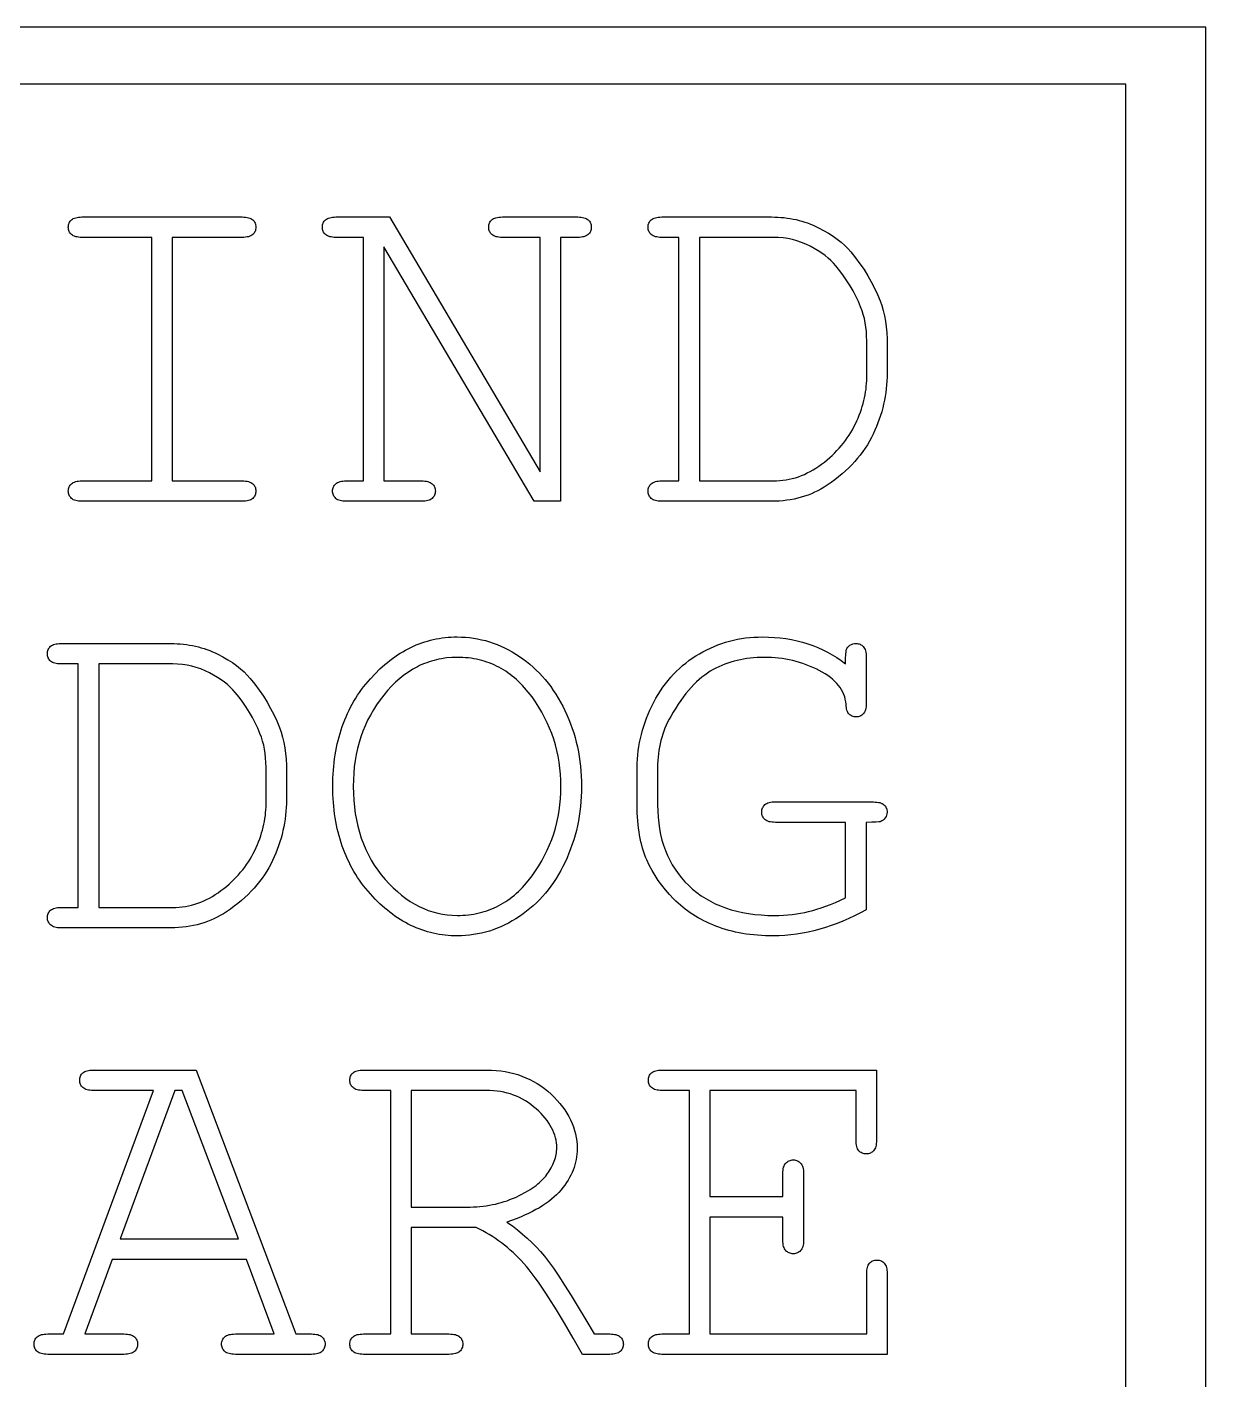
# Model space of a CAD drawing. Header units: millimetres. Extents: x -7 to 7, y -5 to 5.
# Drawn here: x 2.39 to 7, y -0.29 to 5 of the extents above; entities that cross this region are included whole.
import ezdxf

# ---------------------------------------------------------------- set-up
doc = ezdxf.new("R2010")
doc.units = ezdxf.units.MM
doc.header["$MEASUREMENT"] = 0

msp = doc.modelspace()

# ---------------------------------------------------------------- linework, layer by layer
at = {"flags": 128}
for points in [[(-7, -5), (7, -5), (7, 5), (-7, 5), (-7, -5)], [(-6.686445, -4.776032), (6.686445, -4.776032), (6.686445, 4.776032), (-6.686445, 4.776032), (-6.686445, -4.776032)], [(2.954775, 4.177348), (2.954775, 3.224904), (3.228532, 3.224904), (3.235408, 3.224734), (3.24178, 3.224221), (3.247647, 3.223367), (3.253008, 3.222172), (3.257865, 3.220634), (3.262217, 3.218756), (3.266063, 3.216535), (3.269405, 3.213973), (3.272301, 3.211129), (3.274811, 3.208062), (3.276935, 3.204772), (3.278673, 3.20126), (3.280024, 3.197524), (3.28099, 3.193566), (3.281569, 3.189385), (3.281762, 3.184982), (3.281569, 3.180793), (3.28099, 3.176783), (3.280024, 3.172951), (3.278673, 3.169298), (3.276935, 3.165822), (3.274811, 3.162525), (3.272301, 3.159406), (3.269405, 3.156465), (3.266063, 3.153792), (3.262217, 3.151475), (3.257865, 3.149514), (3.253008, 3.14791), (3.247647, 3.146663), (3.24178, 3.145772), (3.235408, 3.145237), (3.228532, 3.145059), (2.601173, 3.145059), (2.594297, 3.145237), (2.587925, 3.145772), (2.582059, 3.146663), (2.576697, 3.14791), (2.57184, 3.149514), (2.567489, 3.151475), (2.563642, 3.153792), (2.5603, 3.156465), (2.557404, 3.159406), (2.554894, 3.162525), (2.55277, 3.165822), (2.551032, 3.169298), (2.549681, 3.172951), (2.548715, 3.176783), (2.548136, 3.180793), (2.547943, 3.184982), (2.548136, 3.189385), (2.548715, 3.193566), (2.549681, 3.197524), (2.551032, 3.20126), (2.55277, 3.204772), (2.554894, 3.208062), (2.557404, 3.211129), (2.5603, 3.213973), (2.563642, 3.216535), (2.567489, 3.218756), (2.57184, 3.220634), (2.576697, 3.222172), (2.582059, 3.223367), (2.587925, 3.224221), (2.594297, 3.224734), (2.601173, 3.224904), (2.87493, 3.224904), (2.87493, 4.177348), (2.601173, 4.177348), (2.594297, 4.177519), (2.587925, 4.178032), (2.582059, 4.178886), (2.576697, 4.180081), (2.57184, 4.181618), (2.567489, 4.183497), (2.563642, 4.185718), (2.5603, 4.18828), (2.557404, 4.191124), (2.554894, 4.194191), (2.55277, 4.197481), (2.551032, 4.200993), (2.549681, 4.204729), (2.548715, 4.208687), (2.548136, 4.212868), (2.547943, 4.217271), (2.548136, 4.221675), (2.548715, 4.225856), (2.549681, 4.229814), (2.551032, 4.233549), (2.55277, 4.237062), (2.554894, 4.240352), (2.557404, 4.243419), (2.5603, 4.246263), (2.563642, 4.248825), (2.567489, 4.251045), (2.57184, 4.252924), (2.576697, 4.254461), (2.582059, 4.255657), (2.587925, 4.256511), (2.594297, 4.257023), (2.601173, 4.257194), (3.228532, 4.257194), (3.235408, 4.257023), (3.24178, 4.256511), (3.247647, 4.255657), (3.253008, 4.254461), (3.257865, 4.252924), (3.262217, 4.251045), (3.266063, 4.248825), (3.269405, 4.246263), (3.272301, 4.243419), (3.274811, 4.240352), (3.276935, 4.237062), (3.278673, 4.233549), (3.280024, 4.229814), (3.28099, 4.225856), (3.281569, 4.221675), (3.281762, 4.217271), (3.281569, 4.212868), (3.28099, 4.208687), (3.280024, 4.204729), (3.278673, 4.200993), (3.276935, 4.197481), (3.274811, 4.194191), (3.272301, 4.191124), (3.269405, 4.18828), (3.266063, 4.185718), (3.262217, 4.183497), (3.257865, 4.181618), (3.253008, 4.180081), (3.247647, 4.178886), (3.24178, 4.178032), (3.235408, 4.177519), (3.228532, 4.177348), (2.954775, 4.177348)], [(4.473743, 3.145059), (4.371084, 3.145059), (3.782698, 4.140277), (3.782698, 3.224904), (3.930033, 3.224904), (3.937132, 3.224734), (3.943697, 3.224221), (3.949727, 3.223367), (3.955222, 3.222172), (3.960183, 3.220634), (3.964609, 3.218756), (3.9685, 3.216535), (3.971856, 3.213973), (3.974753, 3.211129), (3.977263, 3.208062), (3.979386, 3.204772), (3.981124, 3.20126), (3.982476, 3.197524), (3.983441, 3.193566), (3.98402, 3.189385), (3.984213, 3.184982), (3.98402, 3.180793), (3.983441, 3.176783), (3.982476, 3.172951), (3.981124, 3.169298), (3.979386, 3.165822), (3.977263, 3.162525), (3.974753, 3.159406), (3.971856, 3.156465), (3.9685, 3.153792), (3.964609, 3.151475), (3.960183, 3.149514), (3.955222, 3.14791), (3.949727, 3.146663), (3.943697, 3.145772), (3.937132, 3.145237), (3.930033, 3.145059), (3.636315, 3.145059), (3.629215, 3.145237), (3.622651, 3.145772), (3.616621, 3.146663), (3.611125, 3.14791), (3.606165, 3.149514), (3.601739, 3.151475), (3.597847, 3.153792), (3.594491, 3.156465), (3.591595, 3.159406), (3.589085, 3.162525), (3.586961, 3.165822), (3.585223, 3.169298), (3.583871, 3.172951), (3.582906, 3.176783), (3.582327, 3.180793), (3.582134, 3.184982), (3.582327, 3.189385), (3.582906, 3.193566), (3.583871, 3.197524), (3.585223, 3.20126), (3.586961, 3.204772), (3.589085, 3.208062), (3.591595, 3.211129), (3.594491, 3.213973), (3.597847, 3.216535), (3.601739, 3.218756), (3.606165, 3.220634), (3.611125, 3.222172), (3.616621, 3.223367), (3.622651, 3.224221), (3.629215, 3.224734), (3.636315, 3.224904), (3.702853, 3.224904), (3.702853, 4.177348), (3.595441, 4.177348), (3.588565, 4.177519), (3.582193, 4.178032), (3.576327, 4.178886), (3.570965, 4.180081), (3.566108, 4.181618), (3.561757, 4.183497), (3.55791, 4.185718), (3.554568, 4.18828), (3.551672, 4.191124), (3.549162, 4.194191), (3.547038, 4.197481), (3.5453, 4.200993), (3.543949, 4.204729), (3.542983, 4.208687), (3.542404, 4.212868), (3.542211, 4.217271), (3.542404, 4.221675), (3.542983, 4.225856), (3.543949, 4.229814), (3.5453, 4.233549), (3.547038, 4.237062), (3.549162, 4.240352), (3.551672, 4.243419), (3.554568, 4.246263), (3.55791, 4.248825), (3.561757, 4.251045), (3.566108, 4.252924), (3.570965, 4.254461), (3.576327, 4.255657), (3.582193, 4.256511), (3.588565, 4.257023), (3.595441, 4.257194), (3.804561, 4.257194), (4.393897, 3.260074), (4.393897, 4.177348), (4.246563, 4.177348), (4.239687, 4.177519), (4.233315, 4.178032), (4.227449, 4.178886), (4.222087, 4.180081), (4.21723, 4.181618), (4.212878, 4.183497), (4.209032, 4.185718), (4.20569, 4.18828), (4.202794, 4.191124), (4.200284, 4.194191), (4.19816, 4.197481), (4.196422, 4.200993), (4.195071, 4.204729), (4.194105, 4.208687), (4.193526, 4.212868), (4.193333, 4.217271), (4.193519, 4.221675), (4.194076, 4.225856), (4.195004, 4.229814), (4.196303, 4.233549), (4.197974, 4.237062), (4.200016, 4.240352), (4.20243, 4.243419), (4.205215, 4.246263), (4.20846, 4.248825), (4.212255, 4.251045), (4.216599, 4.252924), (4.221493, 4.254461), (4.226936, 4.255657), (4.232929, 4.256511), (4.239471, 4.257023), (4.246563, 4.257194), (4.541232, 4.257194), (4.548108, 4.257023), (4.55448, 4.256511), (4.560346, 4.255657), (4.565708, 4.254461), (4.570565, 4.252924), (4.574917, 4.251045), (4.578763, 4.248825), (4.582105, 4.246263), (4.585001, 4.243419), (4.587511, 4.240352), (4.589635, 4.237062), (4.591373, 4.233549), (4.592724, 4.229814), (4.59369, 4.225856), (4.594269, 4.221675), (4.594462, 4.217271), (4.594269, 4.212868), (4.59369, 4.208687), (4.592724, 4.204729), (4.591373, 4.200993), (4.589635, 4.197481), (4.587511, 4.194191), (4.585001, 4.191124), (4.582105, 4.18828), (4.578763, 4.185718), (4.574917, 4.183497), (4.570565, 4.181618), (4.565708, 4.180081), (4.560346, 4.178886), (4.55448, 4.178032), (4.548108, 4.177519), (4.541232, 4.177348), (4.473743, 4.177348), (4.473743, 3.145059)], [(4.937608, 3.224904), (4.937608, 4.177348), (4.87012, 4.177348), (4.863243, 4.177519), (4.856871, 4.178032), (4.851005, 4.178886), (4.845643, 4.180081), (4.840786, 4.181618), (4.836435, 4.183497), (4.832588, 4.185718), (4.829246, 4.18828), (4.82635, 4.191124), (4.82384, 4.194191), (4.821716, 4.197481), (4.819978, 4.200993), (4.818627, 4.204729), (4.817661, 4.208687), (4.817082, 4.212868), (4.816889, 4.217271), (4.817082, 4.221675), (4.817661, 4.225856), (4.818627, 4.229814), (4.819978, 4.233549), (4.821716, 4.237062), (4.82384, 4.240352), (4.82635, 4.243419), (4.829246, 4.246263), (4.832588, 4.248825), (4.836435, 4.251045), (4.840786, 4.252924), (4.845643, 4.254461), (4.851005, 4.255657), (4.856871, 4.256511), (4.863243, 4.257023), (4.87012, 4.257194), (5.299765, 4.257194), (5.312291, 4.257031), (5.32468, 4.256541), (5.336931, 4.255724), (5.349045, 4.25458), (5.361021, 4.25311), (5.37286, 4.251313), (5.384562, 4.249189), (5.396126, 4.246738), (5.407553, 4.243961), (5.418843, 4.240857), (5.429995, 4.237426), (5.44101, 4.233668), (5.451887, 4.229584), (5.462627, 4.225173), (5.47323, 4.220435), (5.483695, 4.21537), (5.503872, 4.204736), (5.522816, 4.193745), (5.540527, 4.182398), (5.557006, 4.170695), (5.572251, 4.158635), (5.586265, 4.146218), (5.599045, 4.133445), (5.610593, 4.120316), (5.628801, 4.097577), (5.645881, 4.074512), (5.661833, 4.051119), (5.676655, 4.0274), (5.690349, 4.003355), (5.702914, 3.978982), (5.71435, 3.954283), (5.724658, 3.929257), (5.731118, 3.910543), (5.736718, 3.890997), (5.741456, 3.87062), (5.745332, 3.849411), (5.748347, 3.82737), (5.750501, 3.804498), (5.751793, 3.780794), (5.752223, 3.756258), (5.752223, 3.645995), (5.752012, 3.630697), (5.751377, 3.615459), (5.750319, 3.60028), (5.748837, 3.58516), (5.746932, 3.5701), (5.744604, 3.555099), (5.741853, 3.540158), (5.738678, 3.525276), (5.73508, 3.510453), (5.731059, 3.49569), (5.726614, 3.480987), (5.721747, 3.466342), (5.716456, 3.451757), (5.710741, 3.437232), (5.704603, 3.422766), (5.698042, 3.408359), (5.690988, 3.394097), (5.683368, 3.380066), (5.675185, 3.366264), (5.666437, 3.352693), (5.657125, 3.339352), (5.647248, 3.326241), (5.636807, 3.313361), (5.625801, 3.30071), (5.614231, 3.28829), (5.602097, 3.2761), (5.589398, 3.26414), (5.576135, 3.252411), (5.562308, 3.240911), (5.547916, 3.229642), (5.53296, 3.218603), (5.517439, 3.207795), (5.505561, 3.200198), (5.493453, 3.193091), (5.481114, 3.186474), (5.468546, 3.180348), (5.455747, 3.174711), (5.442718, 3.169565), (5.429458, 3.164909), (5.415969, 3.160743), (5.402249, 3.157067), (5.388299, 3.153881), (5.374119, 3.151185), (5.359709, 3.14898), (5.345068, 3.147264), (5.330197, 3.146039), (5.315096, 3.145304), (5.299765, 3.145059), (4.87012, 3.145059), (4.863243, 3.145237), (4.856871, 3.145772), (4.851005, 3.146663), (4.845643, 3.14791), (4.840786, 3.149514), (4.836435, 3.151475), (4.832588, 3.153792), (4.829246, 3.156465), (4.82635, 3.159406), (4.82384, 3.162525), (4.821716, 3.165822), (4.819978, 3.169298), (4.818627, 3.172951), (4.817661, 3.176783), (4.817082, 3.180793), (4.816889, 3.184982), (4.817082, 3.189385), (4.817661, 3.193566), (4.818627, 3.197524), (4.819978, 3.20126), (4.821716, 3.204772), (4.82384, 3.208062), (4.82635, 3.211129), (4.829246, 3.213973), (4.832588, 3.216535), (4.836435, 3.218756), (4.840786, 3.220634), (4.845643, 3.222172), (4.851005, 3.223367), (4.856871, 3.224221), (4.863243, 3.224734), (4.87012, 3.224904), (4.937608, 3.224904)], [(5.017454, 3.224904), (5.307369, 3.224904), (5.319914, 3.225161), (5.332358, 3.225929), (5.344702, 3.22721), (5.356946, 3.229004), (5.36909, 3.231309), (5.381133, 3.234128), (5.393076, 3.237458), (5.404919, 3.241301), (5.416661, 3.245657), (5.428304, 3.250524), (5.439846, 3.255905), (5.451287, 3.261797), (5.462629, 3.268202), (5.47387, 3.27512), (5.485011, 3.28255), (5.496052, 3.290492), (5.506872, 3.298792), (5.51735, 3.307297), (5.527487, 3.316006), (5.537282, 3.324919), (5.546735, 3.334037), (5.555847, 3.343358), (5.564617, 3.352884), (5.573046, 3.362614), (5.581133, 3.372549), (5.588879, 3.382687), (5.596282, 3.39303), (5.603345, 3.403577), (5.610065, 3.414328), (5.616444, 3.425283), (5.622482, 3.436443), (5.628178, 3.447807), (5.63353, 3.459263), (5.638537, 3.470701), (5.643199, 3.482121), (5.647515, 3.493522), (5.651486, 3.504904), (5.655112, 3.516268), (5.658393, 3.527613), (5.661328, 3.53894), (5.663918, 3.550248), (5.666162, 3.561538), (5.668061, 3.572809), (5.669615, 3.584061), (5.670824, 3.595295), (5.671687, 3.60651), (5.672205, 3.617707), (5.672378, 3.628885), (5.672378, 3.773368), (5.672007, 3.791651), (5.670893, 3.809429), (5.669036, 3.826702), (5.666437, 3.84347), (5.663095, 3.859733), (5.659011, 3.875492), (5.654184, 3.890745), (5.648614, 3.905493), (5.639614, 3.926509), (5.629722, 3.947258), (5.618939, 3.967739), (5.607266, 3.987953), (5.594701, 4.007899), (5.581245, 4.027578), (5.566897, 4.04699), (5.551659, 4.066135), (5.542599, 4.076479), (5.532529, 4.086601), (5.521449, 4.0965), (5.50936, 4.106177), (5.49626, 4.11563), (5.48215, 4.124861), (5.467031, 4.133869), (5.450901, 4.142654), (5.434103, 4.150785), (5.416979, 4.157833), (5.399527, 4.163796), (5.381749, 4.168675), (5.363644, 4.172469), (5.345213, 4.17518), (5.326454, 4.176806), (5.307369, 4.177348), (5.017454, 4.177348), (5.017454, 3.224904)], [(4.55644, 2.030072), (4.556188, 2.010201), (4.55543, 1.990513), (4.554168, 1.971006), (4.552401, 1.951682), (4.550128, 1.932539), (4.547351, 1.913578), (4.544068, 1.894799), (4.540281, 1.876203), (4.535989, 1.857788), (4.531192, 1.839555), (4.525889, 1.821504), (4.520082, 1.803635), (4.51377, 1.785947), (4.506953, 1.768442), (4.499631, 1.751119), (4.491803, 1.733978), (4.483533, 1.717163), (4.474879, 1.70082), (4.465844, 1.684949), (4.456425, 1.669549), (4.446625, 1.65462), (4.436442, 1.640164), (4.425876, 1.626178), (4.414928, 1.612665), (4.403598, 1.599622), (4.391885, 1.587052), (4.37979, 1.574953), (4.367312, 1.563325), (4.354452, 1.55217), (4.341209, 1.541485), (4.327584, 1.531272), (4.313577, 1.521531), (4.299313, 1.512323), (4.284919, 1.503709), (4.270396, 1.495688), (4.255742, 1.488262), (4.240958, 1.48143), (4.226045, 1.475192), (4.211002, 1.469548), (4.195828, 1.464499), (4.180525, 1.460043), (4.165091, 1.456181), (4.149528, 1.452914), (4.133835, 1.450241), (4.118012, 1.448161), (4.102059, 1.446676), (4.085975, 1.445785), (4.069762, 1.445488), (4.057747, 1.445648), (4.045822, 1.446128), (4.033987, 1.446929), (4.022243, 1.44805), (4.010588, 1.449491), (3.999023, 1.451252), (3.987548, 1.453334), (3.976164, 1.455736), (3.964869, 1.458458), (3.953664, 1.4615), (3.94255, 1.464863), (3.931525, 1.468546), (3.920591, 1.472549), (3.909746, 1.476872), (3.898992, 1.481516), (3.888327, 1.48648), (3.877753, 1.491764), (3.867269, 1.497369), (3.856875, 1.503293), (3.84657, 1.509538), (3.836356, 1.516103), (3.826232, 1.522989), (3.816198, 1.530194), (3.806254, 1.53772), (3.7964, 1.545566), (3.786636, 1.553733), (3.767378, 1.571026), (3.748481, 1.589601), (3.729943, 1.609457), (3.720908, 1.619795), (3.71216, 1.630315), (3.703698, 1.641015), (3.695523, 1.651897), (3.687635, 1.662959), (3.680034, 1.674203), (3.67272, 1.685628), (3.665692, 1.697233), (3.658952, 1.70902), (3.652498, 1.720988), (3.646331, 1.733136), (3.640451, 1.745466), (3.634858, 1.757977), (3.629551, 1.770668), (3.624532, 1.783541), (3.619799, 1.796595), (3.615353, 1.809829), (3.611194, 1.823245), (3.607322, 1.836842), (3.603736, 1.85062), (3.600438, 1.864578), (3.597426, 1.878718), (3.594701, 1.893039), (3.592263, 1.907541), (3.590112, 1.922224), (3.588247, 1.937088), (3.58667, 1.952132), (3.585379, 1.967358), (3.583658, 1.998353), (3.583084, 2.030072), (3.583658, 2.061904), (3.585379, 2.093001), (3.58667, 2.108273), (3.588247, 2.123362), (3.590112, 2.138268), (3.592263, 2.152989), (3.594701, 2.167526), (3.597426, 2.18188), (3.600438, 2.19605), (3.603736, 2.210036), (3.607322, 2.223839), (3.611194, 2.237457), (3.615353, 2.250892), (3.619799, 2.264143), (3.624532, 2.27721), (3.629551, 2.290094), (3.634858, 2.302793), (3.640451, 2.315309), (3.646331, 2.327641), (3.652498, 2.339789), (3.658952, 2.351754), (3.665692, 2.363534), (3.67272, 2.375131), (3.680034, 2.386544), (3.687635, 2.397773), (3.695523, 2.408819), (3.703698, 2.41968), (3.71216, 2.430358), (3.720908, 2.440852), (3.729943, 2.451162), (3.748481, 2.47096), (3.767378, 2.489481), (3.786636, 2.506725), (3.7964, 2.514867), (3.806254, 2.522691), (3.816198, 2.530195), (3.826232, 2.53738), (3.836356, 2.544245), (3.84657, 2.550791), (3.856875, 2.557018), (3.867269, 2.562925), (3.877753, 2.568514), (3.888327, 2.573782), (3.898992, 2.578732), (3.909746, 2.583362), (3.920591, 2.587673), (3.931525, 2.591664), (3.94255, 2.595337), (3.953664, 2.59869), (3.964869, 2.601723), (3.976164, 2.604437), (3.987548, 2.606832), (3.999023, 2.608908), (4.010588, 2.610664), (4.022243, 2.612101), (4.033987, 2.613219), (4.045822, 2.614017), (4.057747, 2.614496), (4.069762, 2.614656), (4.085974, 2.614359), (4.102051, 2.613468), (4.117995, 2.611982), (4.133805, 2.609903), (4.149482, 2.60723), (4.165025, 2.603962), (4.180434, 2.600101), (4.195709, 2.595645), (4.210851, 2.590595), (4.225859, 2.584951), (4.240734, 2.578713), (4.255475, 2.571881), (4.270082, 2.564455), (4.284555, 2.556435), (4.298895, 2.547821), (4.313101, 2.538612), (4.327053, 2.528873), (4.34063, 2.518666), (4.353832, 2.507991), (4.366659, 2.496848), (4.37911, 2.485237), (4.391187, 2.473159), (4.402889, 2.460612), (4.414215, 2.447598), (4.425167, 2.434116), (4.435744, 2.420166), (4.445945, 2.405748), (4.455772, 2.390862), (4.465223, 2.375509), (4.4743, 2.359687), (4.483002, 2.343398), (4.491328, 2.326641), (4.499213, 2.309554), (4.506589, 2.292273), (4.513456, 2.274799), (4.519815, 2.257133), (4.525665, 2.239273), (4.531006, 2.22122), (4.535838, 2.202974), (4.540162, 2.184535), (4.543977, 2.165903), (4.547284, 2.147078), (4.550082, 2.128059), (4.552371, 2.108848), (4.554151, 2.089444), (4.555423, 2.069846), (4.556186, 2.050055), (4.55644, 2.030072)], [(5.670477, 1.889391), (5.670477, 1.547196), (5.647671, 1.534987), (5.62488, 1.523551), (5.602104, 1.512887), (5.579343, 1.502996), (5.556597, 1.493876), (5.533866, 1.485529), (5.511149, 1.477955), (5.488448, 1.471153), (5.465761, 1.465137), (5.443089, 1.459924), (5.420432, 1.455513), (5.39779, 1.451904), (5.375162, 1.449097), (5.35255, 1.447092), (5.329952, 1.445889), (5.307369, 1.445488), (5.29145, 1.445636), (5.275771, 1.446082), (5.260334, 1.446825), (5.245138, 1.447864), (5.230184, 1.449201), (5.215471, 1.450835), (5.200999, 1.452765), (5.186769, 1.454993), (5.17278, 1.457518), (5.159033, 1.46034), (5.145526, 1.463459), (5.132261, 1.466875), (5.119238, 1.470588), (5.106456, 1.474598), (5.093915, 1.478905), (5.081615, 1.48351), (5.069553, 1.488381), (5.057726, 1.49349), (5.046132, 1.498837), (5.034771, 1.504422), (5.023645, 1.510244), (5.012753, 1.516303), (5.002095, 1.522601), (4.99167, 1.529136), (4.98148, 1.535908), (4.971523, 1.542919), (4.961801, 1.550166), (4.952312, 1.557652), (4.943057, 1.565375), (4.934036, 1.573336), (4.925249, 1.581534), (4.916696, 1.58997), (4.900292, 1.607333), (4.884823, 1.6252), (4.87029, 1.643572), (4.856693, 1.662449), (4.844032, 1.681831), (4.832306, 1.701719), (4.821516, 1.722111), (4.811661, 1.743008), (4.807115, 1.753761), (4.802861, 1.76487), (4.798901, 1.776336), (4.795235, 1.788159), (4.791861, 1.800337), (4.788781, 1.812873), (4.785995, 1.825764), (4.783501, 1.839013), (4.781301, 1.852617), (4.779395, 1.866578), (4.777781, 1.880896), (4.776461, 1.89557), (4.775435, 1.9106), (4.774701, 1.925987), (4.774115, 1.957831), (4.774115, 2.104214), (4.774369, 2.120583), (4.775132, 2.136896), (4.776404, 2.153154), (4.778184, 2.169356), (4.780473, 2.185502), (4.783271, 2.201593), (4.786578, 2.217628), (4.790393, 2.233607), (4.794717, 2.24953), (4.799549, 2.265398), (4.80489, 2.28121), (4.81074, 2.296966), (4.817099, 2.312667), (4.823966, 2.328312), (4.831342, 2.343901), (4.839227, 2.359435), (4.847553, 2.374712), (4.856255, 2.389533), (4.865332, 2.403897), (4.874783, 2.417804), (4.88461, 2.431255), (4.894811, 2.444249), (4.905388, 2.456786), (4.91634, 2.468866), (4.927666, 2.48049), (4.939368, 2.491657), (4.951445, 2.502367), (4.963897, 2.512621), (4.976723, 2.522418), (4.989925, 2.531758), (5.003502, 2.540641), (5.017454, 2.549068), (5.031671, 2.557011), (5.046044, 2.56444), (5.060573, 2.571358), (5.075259, 2.577763), (5.0901, 2.583655), (5.105097, 2.589036), (5.12025, 2.593903), (5.135559, 2.598259), (5.151024, 2.602102), (5.166644, 2.605432), (5.182421, 2.608251), (5.198354, 2.610557), (5.214443, 2.61235), (5.230687, 2.613631), (5.247088, 2.6144), (5.263644, 2.614656), (5.28753, 2.614244), (5.310949, 2.613007), (5.333899, 2.610946), (5.356382, 2.608061), (5.378396, 2.604352), (5.399943, 2.599818), (5.421022, 2.59446), (5.441634, 2.588278), (5.461777, 2.581272), (5.481452, 2.573441), (5.50066, 2.564786), (5.5194, 2.555306), (5.537672, 2.545002), (5.555476, 2.533874), (5.572812, 2.521922), (5.589681, 2.509145), (5.589889, 2.530117), (5.590512, 2.546454), (5.591552, 2.558158), (5.592228, 2.562272), (5.593007, 2.565228), (5.595117, 2.569832), (5.598117, 2.574139), (5.602008, 2.578149), (5.60679, 2.581862), (5.612197, 2.584981), (5.617959, 2.587209), (5.624078, 2.588546), (5.630554, 2.588991), (5.634742, 2.588798), (5.638752, 2.588219), (5.642584, 2.587253), (5.646238, 2.585902), (5.649713, 2.584164), (5.653011, 2.58204), (5.656129, 2.57953), (5.65907, 2.576634), (5.661744, 2.573292), (5.664061, 2.569446), (5.666021, 2.565094), (5.667625, 2.560237), (5.668873, 2.554875), (5.669764, 2.549009), (5.670299, 2.542637), (5.670477, 2.535761), (5.670477, 2.355157), (5.670299, 2.348066), (5.669764, 2.341523), (5.668873, 2.33553), (5.667625, 2.330087), (5.666021, 2.325193), (5.664061, 2.320849), (5.661744, 2.317054), (5.65907, 2.313809), (5.656129, 2.311024), (5.653011, 2.308611), (5.649713, 2.306568), (5.646238, 2.304898), (5.642584, 2.303598), (5.638752, 2.30267), (5.634742, 2.302113), (5.630554, 2.301927), (5.626596, 2.302098), (5.622801, 2.30261), (5.61917, 2.303464), (5.615702, 2.30466), (5.612397, 2.306197), (5.609256, 2.308076), (5.606278, 2.310296), (5.603463, 2.312858), (5.600887, 2.315851), (5.598622, 2.319364), (5.596669, 2.323396), (5.595027, 2.327948), (5.593698, 2.33302), (5.592681, 2.338612), (5.591975, 2.344724), (5.591582, 2.351355), (5.590503, 2.36134), (5.588693, 2.371094), (5.586151, 2.380618), (5.582878, 2.389912), (5.578874, 2.398975), (5.574138, 2.407809), (5.56867, 2.416412), (5.562471, 2.424785), (5.555541, 2.432928), (5.547879, 2.44084), (5.539486, 2.448522), (5.530361, 2.455974), (5.520504, 2.463196), (5.509917, 2.470188), (5.498597, 2.47695), (5.486547, 2.483481), (5.474062, 2.489696), (5.461439, 2.495511), (5.448679, 2.500925), (5.435782, 2.505937), (5.422747, 2.510549), (5.409575, 2.51476), (5.396266, 2.518569), (5.382819, 2.521978), (5.369234, 2.524985), (5.355513, 2.527592), (5.341654, 2.529797), (5.327657, 2.531602), (5.313524, 2.533006), (5.299253, 2.534008), (5.284844, 2.53461), (5.270298, 2.53481), (5.256599, 2.534623), (5.243067, 2.53406), (5.229701, 2.533123), (5.216503, 2.53181), (5.203472, 2.530122), (5.190608, 2.52806), (5.177912, 2.525622), (5.165382, 2.52281), (5.153019, 2.519622), (5.140824, 2.516059), (5.128795, 2.512121), (5.116934, 2.507809), (5.10524, 2.503121), (5.093713, 2.498058), (5.082352, 2.49262), (5.071159, 2.486808), (5.060096, 2.480468), (5.049126, 2.473448), (5.038249, 2.465749), (5.027464, 2.457371), (5.016772, 2.448313), (5.006173, 2.438575), (4.995667, 2.428158), (4.985254, 2.417062), (4.974934, 2.405286), (4.964706, 2.39283), (4.954571, 2.379695), (4.944529, 2.365881), (4.93458, 2.351387), (4.924724, 2.336213), (4.91496, 2.320361), (4.90529, 2.303828), (4.899074, 2.292685), (4.893259, 2.281357), (4.887846, 2.269843), (4.882833, 2.258143), (4.878221, 2.246257), (4.874011, 2.234186), (4.870201, 2.221929), (4.866793, 2.209487), (4.863785, 2.196859), (4.861178, 2.184045), (4.858973, 2.171045), (4.857168, 2.15786), (4.855765, 2.14449), (4.854762, 2.130933), (4.854161, 2.117191), (4.85396, 2.103264), (4.85396, 1.957831), (4.854436, 1.933317), (4.855861, 1.909442), (4.858238, 1.886206), (4.861565, 1.863608), (4.865842, 1.841649), (4.87107, 1.820329), (4.877249, 1.799647), (4.884378, 1.779604), (4.892457, 1.760199), (4.901487, 1.741433), (4.911468, 1.723306), (4.922399, 1.705818), (4.934281, 1.688968), (4.947114, 1.672757), (4.960896, 1.657184), (4.97563, 1.64225), (4.991199, 1.628092), (5.007488, 1.614848), (5.024497, 1.602517), (5.042227, 1.591099), (5.060677, 1.580595), (5.079848, 1.571004), (5.099739, 1.562327), (5.12035, 1.554563), (5.141682, 1.547712), (5.163733, 1.541775), (5.186506, 1.536751), (5.209998, 1.532641), (5.234211, 1.529444), (5.259144, 1.52716), (5.284798, 1.52579), (5.311171, 1.525333), (5.329068, 1.525571), (5.346639, 1.526284), (5.363882, 1.527472), (5.380799, 1.529136), (5.397389, 1.531274), (5.413652, 1.533888), (5.429588, 1.536978), (5.445198, 1.540542), (5.460971, 1.544701), (5.477398, 1.549572), (5.494478, 1.555157), (5.512211, 1.561454), (5.530598, 1.568464), (5.549639, 1.576188), (5.569333, 1.584624), (5.589681, 1.593773), (5.589681, 1.889391), (5.314974, 1.889391), (5.308097, 1.889562), (5.301725, 1.890075), (5.295859, 1.890929), (5.290497, 1.892124), (5.285641, 1.893661), (5.281289, 1.89554), (5.277442, 1.897761), (5.2741, 1.900323), (5.271204, 1.903167), (5.268694, 1.906234), (5.26657, 1.909524), (5.264833, 1.913036), (5.263481, 1.916772), (5.262516, 1.92073), (5.261936, 1.924911), (5.261743, 1.929314), (5.261936, 1.933725), (5.262516, 1.937929), (5.263481, 1.941924), (5.264833, 1.945711), (5.26657, 1.94929), (5.268694, 1.952662), (5.271204, 1.955825), (5.2741, 1.958781), (5.277442, 1.961454), (5.281289, 1.963771), (5.285641, 1.965732), (5.290497, 1.967336), (5.295859, 1.968584), (5.301725, 1.969475), (5.308097, 1.970009), (5.314974, 1.970188), (5.698993, 1.969237), (5.70587, 1.969066), (5.712241, 1.968554), (5.718108, 1.9677), (5.72347, 1.966504), (5.728326, 1.964967), (5.732678, 1.963088), (5.736525, 1.960868), (5.739866, 1.958306), (5.742763, 1.955462), (5.745273, 1.952395), (5.747396, 1.949105), (5.749134, 1.945592), (5.750486, 1.941857), (5.751451, 1.937899), (5.75203, 1.933718), (5.752223, 1.929314), (5.751748, 1.923255), (5.750322, 1.917432), (5.747946, 1.911848), (5.744619, 1.906501), (5.740698, 1.901719), (5.736539, 1.897827), (5.732143, 1.894827), (5.727509, 1.892718), (5.724539, 1.891939), (5.72038, 1.891263), (5.708498, 1.890223), (5.691864, 1.889599), (5.670477, 1.889391)], [(2.586915, 1.556701), (2.586915, 2.509145), (2.519427, 2.509145), (2.51255, 2.509316), (2.506179, 2.509829), (2.500312, 2.510683), (2.49495, 2.511878), (2.490094, 2.513415), (2.485742, 2.515294), (2.481895, 2.517515), (2.478553, 2.520077), (2.475657, 2.522921), (2.473147, 2.525988), (2.471023, 2.529278), (2.469286, 2.53279), (2.467934, 2.536526), (2.466969, 2.540484), (2.466389, 2.544665), (2.466196, 2.549068), (2.466389, 2.553472), (2.466969, 2.557653), (2.467934, 2.561611), (2.469286, 2.565346), (2.471023, 2.568859), (2.473147, 2.572149), (2.475657, 2.575216), (2.478553, 2.57806), (2.481895, 2.580622), (2.485742, 2.582842), (2.490094, 2.584721), (2.49495, 2.586258), (2.500312, 2.587454), (2.506179, 2.588308), (2.51255, 2.58882), (2.519427, 2.588991), (2.949072, 2.588991), (2.961598, 2.588828), (2.973987, 2.588338), (2.986238, 2.587521), (2.998352, 2.586377), (3.010328, 2.584907), (3.022167, 2.58311), (3.033869, 2.580986), (3.045433, 2.578535), (3.05686, 2.575758), (3.06815, 2.572654), (3.079302, 2.569223), (3.090317, 2.565465), (3.101194, 2.561381), (3.111934, 2.55697), (3.122537, 2.552232), (3.133002, 2.547167), (3.153179, 2.536533), (3.172123, 2.525542), (3.189834, 2.514195), (3.206313, 2.502492), (3.221559, 2.490432), (3.235572, 2.478015), (3.248352, 2.465242), (3.2599, 2.452113), (3.278109, 2.429374), (3.295189, 2.406309), (3.31114, 2.382916), (3.325962, 2.359197), (3.339656, 2.335152), (3.352221, 2.310779), (3.363657, 2.28608), (3.373965, 2.261054), (3.380426, 2.24234), (3.386025, 2.222794), (3.390763, 2.202417), (3.394639, 2.181208), (3.397654, 2.159167), (3.399808, 2.136295), (3.4011, 2.112591), (3.401531, 2.088055), (3.401531, 1.977792), (3.401319, 1.962494), (3.400684, 1.947256), (3.399626, 1.932077), (3.398144, 1.916957), (3.39624, 1.901897), (3.393911, 1.886896), (3.39116, 1.871955), (3.387985, 1.857073), (3.384387, 1.84225), (3.380366, 1.827487), (3.375922, 1.812784), (3.371054, 1.798139), (3.365763, 1.783554), (3.360048, 1.769029), (3.353911, 1.754563), (3.34735, 1.740156), (3.340295, 1.725894), (3.332676, 1.711863), (3.324492, 1.698061), (3.315744, 1.68449), (3.306432, 1.671149), (3.296555, 1.658038), (3.286114, 1.645158), (3.275108, 1.632507), (3.263538, 1.620087), (3.251404, 1.607897), (3.238706, 1.595937), (3.225443, 1.584208), (3.211615, 1.572708), (3.197223, 1.561439), (3.182267, 1.5504), (3.166746, 1.539592), (3.154868, 1.531995), (3.14276, 1.524888), (3.130422, 1.518271), (3.117853, 1.512145), (3.105054, 1.506508), (3.092025, 1.501362), (3.078766, 1.496706), (3.065276, 1.49254), (3.051556, 1.488864), (3.037606, 1.485678), (3.023426, 1.482982), (3.009016, 1.480777), (2.994375, 1.479061), (2.979504, 1.477836), (2.964403, 1.477101), (2.949072, 1.476856), (2.519427, 1.476856), (2.51255, 1.477034), (2.506179, 1.477569), (2.500312, 1.47846), (2.49495, 1.479707), (2.490094, 1.481311), (2.485742, 1.483272), (2.481895, 1.485589), (2.478553, 1.488262), (2.475657, 1.491203), (2.473147, 1.494322), (2.471023, 1.497619), (2.469286, 1.501095), (2.467934, 1.504748), (2.466969, 1.50858), (2.466389, 1.51259), (2.466196, 1.516779), (2.466389, 1.521182), (2.466969, 1.525363), (2.467934, 1.529321), (2.469286, 1.533057), (2.471023, 1.536569), (2.473147, 1.539859), (2.475657, 1.542926), (2.478553, 1.54577), (2.481895, 1.548332), (2.485742, 1.550553), (2.490094, 1.552431), (2.49495, 1.553969), (2.500312, 1.555164), (2.506179, 1.556018), (2.51255, 1.556531), (2.519427, 1.556701), (2.586915, 1.556701)], [(2.666761, 1.556701), (2.956676, 1.556701), (2.969221, 1.556958), (2.981665, 1.557726), (2.994009, 1.559007), (3.006253, 1.560801), (3.018397, 1.563106), (3.03044, 1.565925), (3.042383, 1.569255), (3.054226, 1.573098), (3.065969, 1.577454), (3.077611, 1.582321), (3.089153, 1.587702), (3.100595, 1.593594), (3.111936, 1.599999), (3.123177, 1.606917), (3.134318, 1.614347), (3.145359, 1.622289), (3.156179, 1.630589), (3.166657, 1.639094), (3.176794, 1.647803), (3.186589, 1.656716), (3.196043, 1.665834), (3.205154, 1.675155), (3.213925, 1.684681), (3.222353, 1.694411), (3.23044, 1.704346), (3.238186, 1.714484), (3.24559, 1.724827), (3.252652, 1.735374), (3.259372, 1.746125), (3.265751, 1.75708), (3.271789, 1.76824), (3.277485, 1.779604), (3.282837, 1.79106), (3.287844, 1.802498), (3.292506, 1.813918), (3.296822, 1.825319), (3.300793, 1.836701), (3.304419, 1.848065), (3.3077, 1.85941), (3.310635, 1.870737), (3.313225, 1.882045), (3.315469, 1.893335), (3.317369, 1.904606), (3.318922, 1.915858), (3.320131, 1.927092), (3.320994, 1.938307), (3.321512, 1.949504), (3.321685, 1.960682), (3.321685, 2.105165), (3.321314, 2.123448), (3.3202, 2.141226), (3.318343, 2.158499), (3.315744, 2.175267), (3.312402, 2.19153), (3.308318, 2.207289), (3.303491, 2.222542), (3.297921, 2.23729), (3.288921, 2.258306), (3.279029, 2.279055), (3.268247, 2.299536), (3.256573, 2.31975), (3.244008, 2.339696), (3.230552, 2.359376), (3.216204, 2.378787), (3.200966, 2.397932), (3.191906, 2.408277), (3.181836, 2.418398), (3.170757, 2.428297), (3.158667, 2.437974), (3.145567, 2.447427), (3.131458, 2.456658), (3.116338, 2.465666), (3.100208, 2.474451), (3.083411, 2.482582), (3.066286, 2.48963), (3.048835, 2.495593), (3.031056, 2.500472), (3.012952, 2.504267), (2.99452, 2.506977), (2.975762, 2.508603), (2.956676, 2.509145), (2.666761, 2.509145), (2.666761, 1.556701)], [(4.475644, 2.030072), (4.475202, 2.054274), (4.473877, 2.078163), (4.471668, 2.101741), (4.468575, 2.125007), (4.464598, 2.147961), (4.459737, 2.170604), (4.453993, 2.192934), (4.447366, 2.214952), (4.439854, 2.236659), (4.431459, 2.258054), (4.42218, 2.279136), (4.412017, 2.299907), (4.400971, 2.320366), (4.389041, 2.340513), (4.376227, 2.360348), (4.36253, 2.379872), (4.34813, 2.398634), (4.333211, 2.416185), (4.325557, 2.424507), (4.317772, 2.432527), (4.309858, 2.440243), (4.301814, 2.447657), (4.293639, 2.454769), (4.285335, 2.461577), (4.276901, 2.468084), (4.268337, 2.474287), (4.259643, 2.480188), (4.250819, 2.485787), (4.241864, 2.491082), (4.23278, 2.496075), (4.223567, 2.500766), (4.214223, 2.505154), (4.204749, 2.509239), (4.195145, 2.513022), (4.185411, 2.516502), (4.175547, 2.519679), (4.165554, 2.522554), (4.15543, 2.525126), (4.145176, 2.527396), (4.134793, 2.529363), (4.124279, 2.531027), (4.113636, 2.532389), (4.102862, 2.533448), (4.091959, 2.534205), (4.080926, 2.534659), (4.069762, 2.53481), (4.048923, 2.534233), (4.028466, 2.532501), (4.008391, 2.529614), (3.998497, 2.527737), (3.988699, 2.525572), (3.978996, 2.523118), (3.969389, 2.520376), (3.959878, 2.517344), (3.950462, 2.514024), (3.941142, 2.510416), (3.931917, 2.506518), (3.922788, 2.502332), (3.913754, 2.497858), (3.895974, 2.488042), (3.878577, 2.477072), (3.861562, 2.464947), (3.844929, 2.451667), (3.828679, 2.437233), (3.812811, 2.421644), (3.797326, 2.404899), (3.782223, 2.387001), (3.767777, 2.368285), (3.754264, 2.34909), (3.741682, 2.329417), (3.730032, 2.309264), (3.719315, 2.288632), (3.709529, 2.267522), (3.700675, 2.245932), (3.692753, 2.223864), (3.685763, 2.201316), (3.679706, 2.17829), (3.67458, 2.154784), (3.670386, 2.1308), (3.667124, 2.106336), (3.664794, 2.081394), (3.663396, 2.055972), (3.66293, 2.030072), (3.663418, 2.002586), (3.664883, 1.975735), (3.667324, 1.949519), (3.670742, 1.923938), (3.675137, 1.898992), (3.680508, 1.87468), (3.686855, 1.851004), (3.694179, 1.827963), (3.70248, 1.805556), (3.711757, 1.783785), (3.72201, 1.762648), (3.73324, 1.742146), (3.745447, 1.72228), (3.75863, 1.703048), (3.77279, 1.684451), (3.787926, 1.666489), (3.803675, 1.649396), (3.819673, 1.633406), (3.835919, 1.618518), (3.852415, 1.604734), (3.869159, 1.592052), (3.886152, 1.580472), (3.903393, 1.569996), (3.920884, 1.560622), (3.938623, 1.552352), (3.956611, 1.545183), (3.974847, 1.539118), (3.993333, 1.534156), (4.012067, 1.530296), (4.03105, 1.527539), (4.050282, 1.525885), (4.069762, 1.525333), (4.080926, 1.525484), (4.091959, 1.525937), (4.102862, 1.526691), (4.113636, 1.527747), (4.124279, 1.529105), (4.134793, 1.530764), (4.145176, 1.532725), (4.15543, 1.534987), (4.165554, 1.537552), (4.175547, 1.540418), (4.185411, 1.543585), (4.195145, 1.547055), (4.204749, 1.550826), (4.214223, 1.554899), (4.223567, 1.559273), (4.23278, 1.563949), (4.241864, 1.568927), (4.250819, 1.574207), (4.259643, 1.579788), (4.268337, 1.585671), (4.276901, 1.591855), (4.285335, 1.598341), (4.293639, 1.605129), (4.301814, 1.612219), (4.309858, 1.61961), (4.317772, 1.627303), (4.325557, 1.635298), (4.333211, 1.643594), (4.34813, 1.661092), (4.36253, 1.679797), (4.376227, 1.699266), (4.389041, 1.719059), (4.400971, 1.739174), (4.412017, 1.759613), (4.42218, 1.780374), (4.431459, 1.801459), (4.439854, 1.822866), (4.447366, 1.844597), (4.453993, 1.866651), (4.459737, 1.889028), (4.464598, 1.911727), (4.468575, 1.93475), (4.471668, 1.958096), (4.473877, 1.981765), (4.475202, 2.005757), (4.475644, 2.030072)], [(3.244691, 0.180315), (2.719991, 0.180315), (2.61258, -0.111502), (2.765617, -0.111502), (2.772494, -0.111672), (2.778866, -0.112185), (2.784732, -0.113039), (2.790094, -0.114234), (2.794951, -0.115772), (2.799302, -0.11765), (2.803149, -0.119871), (2.806491, -0.122433), (2.809387, -0.125277), (2.811897, -0.128344), (2.814021, -0.131634), (2.815758, -0.135146), (2.81711, -0.138882), (2.818075, -0.14284), (2.818655, -0.147021), (2.818848, -0.151424), (2.818655, -0.155613), (2.818075, -0.159623), (2.81711, -0.163455), (2.815758, -0.167108), (2.814021, -0.170584), (2.811897, -0.173881), (2.809387, -0.177), (2.806491, -0.179941), (2.803149, -0.182614), (2.799302, -0.184931), (2.794951, -0.186892), (2.790094, -0.188496), (2.784732, -0.189743), (2.778866, -0.190634), (2.772494, -0.191169), (2.765617, -0.191347), (2.467147, -0.191347), (2.46027, -0.191169), (2.453899, -0.190634), (2.448032, -0.189743), (2.44267, -0.188496), (2.437814, -0.186892), (2.433462, -0.184931), (2.429615, -0.182614), (2.426273, -0.179941), (2.423377, -0.177), (2.420867, -0.173881), (2.418743, -0.170584), (2.417006, -0.167108), (2.415654, -0.163455), (2.414689, -0.159623), (2.41411, -0.155613), (2.413916, -0.151424), (2.41411, -0.147021), (2.414689, -0.14284), (2.415654, -0.138882), (2.417006, -0.135146), (2.418743, -0.131634), (2.420867, -0.128344), (2.423377, -0.125277), (2.426273, -0.122433), (2.429615, -0.119871), (2.433462, -0.11765), (2.437814, -0.115772), (2.44267, -0.114234), (2.448032, -0.113039), (2.453899, -0.112185), (2.46027, -0.111672), (2.467147, -0.111502), (2.528932, -0.111502), (2.881584, 0.840943), (2.645849, 0.840943), (2.638972, 0.841113), (2.632601, 0.841626), (2.626734, 0.84248), (2.621372, 0.843675), (2.616516, 0.845213), (2.612164, 0.847091), (2.608317, 0.849312), (2.604976, 0.851874), (2.602079, 0.854718), (2.599569, 0.857785), (2.597445, 0.861075), (2.595708, 0.864587), (2.594356, 0.868323), (2.593391, 0.872281), (2.592812, 0.876462), (2.592619, 0.880865), (2.592812, 0.885269), (2.593391, 0.88945), (2.594356, 0.893408), (2.595708, 0.897143), (2.597445, 0.900656), (2.599569, 0.903946), (2.602079, 0.907013), (2.604976, 0.909857), (2.608317, 0.912419), (2.612164, 0.914639), (2.616516, 0.916518), (2.621372, 0.918055), (2.626734, 0.919251), (2.632601, 0.920105), (2.638972, 0.920617), (2.645849, 0.920788), (3.047929, 0.920788), (3.437651, -0.111502), (3.499437, -0.111502), (3.506313, -0.111672), (3.512685, -0.112185), (3.518551, -0.113039), (3.523913, -0.114234), (3.52877, -0.115772), (3.533121, -0.11765), (3.536968, -0.119871), (3.54031, -0.122433), (3.543206, -0.125277), (3.545716, -0.128344), (3.54784, -0.131634), (3.549578, -0.135146), (3.550929, -0.138882), (3.551895, -0.14284), (3.552474, -0.147021), (3.552667, -0.151424), (3.552474, -0.155613), (3.551895, -0.159623), (3.550929, -0.163455), (3.549578, -0.167108), (3.54784, -0.170584), (3.545716, -0.173881), (3.543206, -0.177), (3.54031, -0.179941), (3.536968, -0.182614), (3.533121, -0.184931), (3.52877, -0.186892), (3.523913, -0.188496), (3.518551, -0.189743), (3.512685, -0.190634), (3.506313, -0.191169), (3.499437, -0.191347), (3.201917, -0.191347), (3.194817, -0.191169), (3.188253, -0.190634), (3.182223, -0.189743), (3.176727, -0.188496), (3.171767, -0.186892), (3.167341, -0.184931), (3.163449, -0.182614), (3.160093, -0.179941), (3.157197, -0.177), (3.154686, -0.173881), (3.152563, -0.170584), (3.150825, -0.167108), (3.149473, -0.163455), (3.148508, -0.159623), (3.147929, -0.155613), (3.147736, -0.151424), (3.147929, -0.147021), (3.148508, -0.14284), (3.149473, -0.138882), (3.150825, -0.135146), (3.152563, -0.131634), (3.154686, -0.128344), (3.157197, -0.125277), (3.160093, -0.122433), (3.163449, -0.119871), (3.167341, -0.11765), (3.171767, -0.115772), (3.176727, -0.114234), (3.182223, -0.113039), (3.188253, -0.112185), (3.194817, -0.111672), (3.201917, -0.111502), (3.354003, -0.111502), (3.244691, 0.180315)], [(3.89011, 0.304836), (3.89011, -0.111502), (4.037444, -0.111502), (4.044543, -0.111672), (4.051108, -0.112185), (4.057138, -0.113039), (4.062633, -0.114234), (4.067594, -0.115772), (4.07202, -0.11765), (4.075911, -0.119871), (4.079268, -0.122433), (4.082164, -0.125277), (4.084674, -0.128344), (4.086798, -0.131634), (4.088536, -0.135146), (4.089887, -0.138882), (4.090853, -0.14284), (4.091432, -0.147021), (4.091625, -0.151424), (4.091432, -0.155613), (4.090853, -0.159623), (4.089887, -0.163455), (4.088536, -0.167108), (4.086798, -0.170584), (4.084674, -0.173881), (4.082164, -0.177), (4.079268, -0.179941), (4.075911, -0.182614), (4.07202, -0.184931), (4.067594, -0.186892), (4.062633, -0.188496), (4.057138, -0.189743), (4.051108, -0.190634), (4.044543, -0.191169), (4.037444, -0.191347), (3.702853, -0.191347), (3.695976, -0.191169), (3.689605, -0.190634), (3.683738, -0.189743), (3.678376, -0.188496), (3.67352, -0.186892), (3.669168, -0.184931), (3.665321, -0.182614), (3.661979, -0.179941), (3.659083, -0.177), (3.656573, -0.173881), (3.654449, -0.170584), (3.652712, -0.167108), (3.65136, -0.163455), (3.650395, -0.159623), (3.649815, -0.155613), (3.649622, -0.151424), (3.649815, -0.147021), (3.650395, -0.14284), (3.65136, -0.138882), (3.652712, -0.135146), (3.654449, -0.131634), (3.656573, -0.128344), (3.659083, -0.125277), (3.661979, -0.122433), (3.665321, -0.119871), (3.669168, -0.11765), (3.67352, -0.115772), (3.678376, -0.114234), (3.683738, -0.113039), (3.689605, -0.112185), (3.695976, -0.111672), (3.702853, -0.111502), (3.810264, -0.111502), (3.810264, 0.840943), (3.702853, 0.840943), (3.695976, 0.841113), (3.689605, 0.841626), (3.683738, 0.84248), (3.678376, 0.843675), (3.67352, 0.845213), (3.669168, 0.847091), (3.665321, 0.849312), (3.661979, 0.851874), (3.659083, 0.854718), (3.656573, 0.857785), (3.654449, 0.861075), (3.652712, 0.864587), (3.65136, 0.868323), (3.650395, 0.872281), (3.649815, 0.876462), (3.649622, 0.880865), (3.649815, 0.885269), (3.650395, 0.88945), (3.65136, 0.893408), (3.652712, 0.897143), (3.654449, 0.900656), (3.656573, 0.903946), (3.659083, 0.907013), (3.661979, 0.909857), (3.665321, 0.912419), (3.669168, 0.914639), (3.67352, 0.916518), (3.678376, 0.918055), (3.683738, 0.919251), (3.689605, 0.920105), (3.695976, 0.920617), (3.702853, 0.920788), (4.185729, 0.920788), (4.204199, 0.920419), (4.222302, 0.91931), (4.240038, 0.917463), (4.257405, 0.914877), (4.274406, 0.911552), (4.291038, 0.907488), (4.307303, 0.902685), (4.323201, 0.897143), (4.338731, 0.890863), (4.353893, 0.883843), (4.368688, 0.876085), (4.383115, 0.867587), (4.397174, 0.858351), (4.410866, 0.848376), (4.42419, 0.837662), (4.437147, 0.826209), (4.449521, 0.814292), (4.461096, 0.802186), (4.471874, 0.78989), (4.481852, 0.777405), (4.491033, 0.76473), (4.499415, 0.751866), (4.506999, 0.738813), (4.513785, 0.72557), (4.519772, 0.712138), (4.524961, 0.698517), (4.529352, 0.684706), (4.532944, 0.670706), (4.535738, 0.656517), (4.537734, 0.642138), (4.538931, 0.62757), (4.539331, 0.612812), (4.539084, 0.602158), (4.538343, 0.591581), (4.537108, 0.581082), (4.53538, 0.570662), (4.533158, 0.560319), (4.530442, 0.550054), (4.527232, 0.539867), (4.523528, 0.529758), (4.51933, 0.519728), (4.514639, 0.509775), (4.509453, 0.4999), (4.503774, 0.490103), (4.497601, 0.480384), (4.490935, 0.470743), (4.483774, 0.46118), (4.476119, 0.451695), (4.467886, 0.442348), (4.458987, 0.433197), (4.449424, 0.424243), (4.439197, 0.415485), (4.428305, 0.406925), (4.416748, 0.398561), (4.404526, 0.390394), (4.39164, 0.382424), (4.378089, 0.374651), (4.363874, 0.367075), (4.348994, 0.359695), (4.333449, 0.352512), (4.31724, 0.345526), (4.300366, 0.338736), (4.282827, 0.332144), (4.264624, 0.325748), (4.285625, 0.310777), (4.305853, 0.295331), (4.32531, 0.279409), (4.343994, 0.263012), (4.361906, 0.24614), (4.379045, 0.228793), (4.395412, 0.21097), (4.411007, 0.192672), (4.42736, 0.171701), (4.445999, 0.145858), (4.466926, 0.115144), (4.49014, 0.079558), (4.515641, 0.0391), (4.54343, -0.006229), (4.573506, -0.056429), (4.605869, -0.111502), (4.666703, -0.111502), (4.67358, -0.111672), (4.679952, -0.112185), (4.685818, -0.113039), (4.69118, -0.114234), (4.696037, -0.115772), (4.700388, -0.11765), (4.704235, -0.119871), (4.707577, -0.122433), (4.710473, -0.125277), (4.712983, -0.128344), (4.715107, -0.131634), (4.716844, -0.135146), (4.718196, -0.138882), (4.719161, -0.14284), (4.719741, -0.147021), (4.719934, -0.151424), (4.719741, -0.155613), (4.719161, -0.159623), (4.718196, -0.163455), (4.716844, -0.167108), (4.715107, -0.170584), (4.712983, -0.173881), (4.710473, -0.177), (4.707577, -0.179941), (4.704235, -0.182614), (4.700388, -0.184931), (4.696037, -0.186892), (4.69118, -0.188496), (4.685818, -0.189743), (4.679952, -0.190634), (4.67358, -0.191169), (4.666703, -0.191347), (4.560243, -0.191347), (4.524218, -0.12778), (4.490289, -0.069678), (4.458453, -0.017041), (4.428711, 0.030129), (4.414626, 0.051665), (4.401064, 0.071834), (4.388025, 0.090637), (4.37551, 0.108074), (4.363519, 0.124144), (4.352051, 0.138848), (4.341107, 0.152185), (4.330686, 0.164156), (4.320433, 0.175288), (4.30999, 0.186107), (4.299357, 0.196615), (4.288536, 0.206812), (4.277525, 0.216696), (4.266324, 0.226268), (4.254934, 0.235528), (4.243355, 0.244477), (4.231587, 0.253113), (4.219629, 0.261438), (4.207482, 0.269451), (4.195145, 0.277152), (4.182619, 0.284541), (4.169904, 0.291618), (4.156999, 0.298383), (4.143905, 0.304836), (3.89011, 0.304836)], [(5.058327, 0.34571), (5.058327, -0.111502), (5.672378, -0.111502), (5.672378, 0.124233), (5.672549, 0.13111), (5.673061, 0.137481), (5.673915, 0.143348), (5.675111, 0.14871), (5.676648, 0.153566), (5.678527, 0.157918), (5.680747, 0.161765), (5.683309, 0.165106), (5.686153, 0.168003), (5.68922, 0.170513), (5.69251, 0.172637), (5.696023, 0.174374), (5.699758, 0.175726), (5.703716, 0.176691), (5.707897, 0.17727), (5.712301, 0.177463), (5.716704, 0.17727), (5.720885, 0.176691), (5.724843, 0.175726), (5.728579, 0.174374), (5.732091, 0.172637), (5.735381, 0.170513), (5.738448, 0.168003), (5.741292, 0.165106), (5.743854, 0.161765), (5.746075, 0.157918), (5.747953, 0.153566), (5.749491, 0.14871), (5.750686, 0.143348), (5.75154, 0.137481), (5.752053, 0.13111), (5.752223, 0.124233), (5.752223, -0.191347), (4.87107, -0.191347), (4.864194, -0.191169), (4.857822, -0.190634), (4.851955, -0.189743), (4.846594, -0.188496), (4.841737, -0.186892), (4.837385, -0.184931), (4.833538, -0.182614), (4.830197, -0.179941), (4.827301, -0.177), (4.824791, -0.173881), (4.822667, -0.170584), (4.820929, -0.167108), (4.819577, -0.163455), (4.818612, -0.159623), (4.818033, -0.155613), (4.81784, -0.151424), (4.818033, -0.147021), (4.818612, -0.14284), (4.819577, -0.138882), (4.820929, -0.135146), (4.822667, -0.131634), (4.824791, -0.128344), (4.827301, -0.125277), (4.830197, -0.122433), (4.833538, -0.119871), (4.837385, -0.11765), (4.841737, -0.115772), (4.846594, -0.114234), (4.851955, -0.113039), (4.857822, -0.112185), (4.864194, -0.111672), (4.87107, -0.111502), (4.978481, -0.111502), (4.978481, 0.840943), (4.87107, 0.840943), (4.864194, 0.841113), (4.857822, 0.841626), (4.851955, 0.84248), (4.846594, 0.843675), (4.841737, 0.845213), (4.837385, 0.847091), (4.833538, 0.849312), (4.830197, 0.851874), (4.827301, 0.854718), (4.824791, 0.857785), (4.822667, 0.861075), (4.820929, 0.864587), (4.819577, 0.868323), (4.818612, 0.872281), (4.818033, 0.876462), (4.81784, 0.880865), (4.818033, 0.885269), (4.818612, 0.88945), (4.819577, 0.893408), (4.820929, 0.897143), (4.822667, 0.900656), (4.824791, 0.903946), (4.827301, 0.907013), (4.830197, 0.909857), (4.833538, 0.912419), (4.837385, 0.914639), (4.841737, 0.916518), (4.846594, 0.918055), (4.851955, 0.919251), (4.857822, 0.920105), (4.864194, 0.920617), (4.87107, 0.920788), (5.7104, 0.920788), (5.7104, 0.646081), (5.710229, 0.639205), (5.709716, 0.632833), (5.708862, 0.626966), (5.707667, 0.621605), (5.70613, 0.616748), (5.704251, 0.612396), (5.70203, 0.60855), (5.699468, 0.605208), (5.696624, 0.602312), (5.693557, 0.599802), (5.690267, 0.597678), (5.686755, 0.59594), (5.683019, 0.594588), (5.679061, 0.593623), (5.67488, 0.593044), (5.670477, 0.592851), (5.666073, 0.593044), (5.661892, 0.593623), (5.657934, 0.594588), (5.654199, 0.59594), (5.650686, 0.597678), (5.647396, 0.599802), (5.644329, 0.602312), (5.641485, 0.605208), (5.638923, 0.60855), (5.636703, 0.612396), (5.634824, 0.616748), (5.633287, 0.621605), (5.632091, 0.626966), (5.631237, 0.632833), (5.630725, 0.639205), (5.630554, 0.646081), (5.630554, 0.840943), (5.058327, 0.840943), (5.058327, 0.425555), (5.34444, 0.425555), (5.34444, 0.515857), (5.344619, 0.522733), (5.345153, 0.529105), (5.346045, 0.534972), (5.347292, 0.540333), (5.348896, 0.54519), (5.350857, 0.549542), (5.353174, 0.553388), (5.355847, 0.55673), (5.358803, 0.559626), (5.361966, 0.562136), (5.365338, 0.56426), (5.368917, 0.565998), (5.372704, 0.567349), (5.3767, 0.568315), (5.380903, 0.568894), (5.385314, 0.569087), (5.389502, 0.568894), (5.393512, 0.568315), (5.397344, 0.567349), (5.400998, 0.565998), (5.404473, 0.56426), (5.40777, 0.562136), (5.410889, 0.559626), (5.41383, 0.55673), (5.416504, 0.553388), (5.41882, 0.549542), (5.420781, 0.54519), (5.422385, 0.540333), (5.423633, 0.534972), (5.424524, 0.529105), (5.425058, 0.522733), (5.425237, 0.515857), (5.425237, 0.255408), (5.425058, 0.248531), (5.424524, 0.24216), (5.423633, 0.236293), (5.422385, 0.230932), (5.420781, 0.226075), (5.41882, 0.221723), (5.416504, 0.217876), (5.41383, 0.214535), (5.410889, 0.211638), (5.40777, 0.209128), (5.404473, 0.207005), (5.400998, 0.205267), (5.397344, 0.203915), (5.393512, 0.20295), (5.389502, 0.202371), (5.385314, 0.202178), (5.380903, 0.202371), (5.3767, 0.20295), (5.372704, 0.203915), (5.368917, 0.205267), (5.365338, 0.207005), (5.361966, 0.209128), (5.358803, 0.211638), (5.355847, 0.214535), (5.353174, 0.217876), (5.350857, 0.221723), (5.348896, 0.226075), (5.347292, 0.230932), (5.346045, 0.236293), (5.345153, 0.24216), (5.344619, 0.248531), (5.34444, 0.255408), (5.34444, 0.34571), (5.058327, 0.34571)], [(3.214274, 0.260161), (2.993748, 0.840943), (2.964281, 0.840943), (2.750409, 0.260161), (3.214274, 0.260161)], [(3.89011, 0.384682), (4.107784, 0.384682), (4.120778, 0.38483), (4.13362, 0.385276), (4.146309, 0.386019), (4.158846, 0.387058), (4.171231, 0.388395), (4.183464, 0.390029), (4.195544, 0.391959), (4.207472, 0.394187), (4.219248, 0.396712), (4.230872, 0.399534), (4.242343, 0.402653), (4.253663, 0.406069), (4.26483, 0.409782), (4.275845, 0.413792), (4.286707, 0.418099), (4.297417, 0.422704), (4.317958, 0.432417), (4.337043, 0.442546), (4.354673, 0.453091), (4.370847, 0.464052), (4.378388, 0.469689), (4.385565, 0.475429), (4.392379, 0.481273), (4.398828, 0.487222), (4.404914, 0.493274), (4.410636, 0.49943), (4.415994, 0.50569), (4.420988, 0.512055), (4.430011, 0.524917), (4.43783, 0.537838), (4.444447, 0.550819), (4.449861, 0.563859), (4.454071, 0.576959), (4.457079, 0.590118), (4.458132, 0.59672), (4.458883, 0.603336), (4.459335, 0.609968), (4.459485, 0.616614), (4.459171, 0.626565), (4.45823, 0.636457), (4.456661, 0.646289), (4.454465, 0.656062), (4.451641, 0.665775), (4.44819, 0.675429), (4.444111, 0.685024), (4.439405, 0.694559), (4.434071, 0.704035), (4.42811, 0.713451), (4.421521, 0.722808), (4.414304, 0.732105), (4.406461, 0.741343), (4.397989, 0.750522), (4.38889, 0.759641), (4.379164, 0.768701), (4.368988, 0.777449), (4.358542, 0.785633), (4.347824, 0.793252), (4.336835, 0.800307), (4.325575, 0.806797), (4.314044, 0.812723), (4.302243, 0.818085), (4.290169, 0.822882), (4.277825, 0.827115), (4.26521, 0.830784), (4.252324, 0.833888), (4.239167, 0.836427), (4.225739, 0.838403), (4.212039, 0.839814), (4.198069, 0.84066), (4.183827, 0.840943), (3.89011, 0.840943), (3.89011, 0.384682)]]:
    msp.add_lwpolyline(points, dxfattribs=at)

doc.saveas('drawing.dxf')
